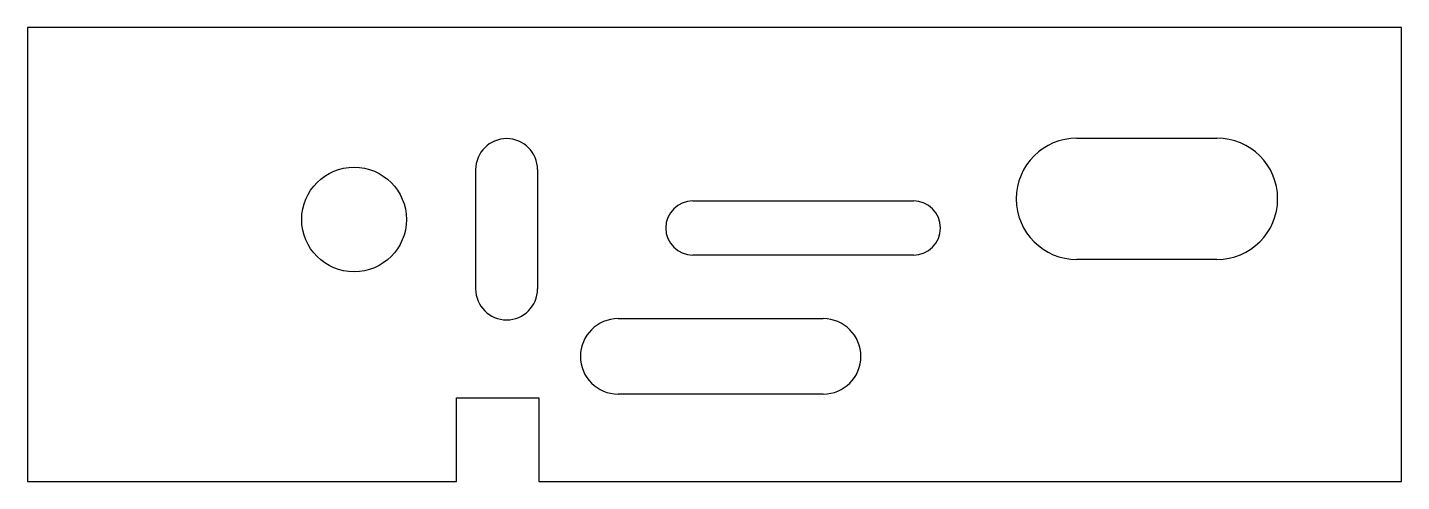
# Model space of a CAD drawing. Header units: millimetres. Extents: x 0 to 108, y 0 to 36.
import ezdxf

# ---------------------------------------------------------------- set-up
doc = ezdxf.new("R2010")
doc.units = ezdxf.units.MM
doc.layers.add('CUT', color=7, linetype='Continuous')

msp = doc.modelspace()

# ---------------------------------------------------------------- linework, layer by layer
at = {"layer": 'CUT'}
for p, q in [((108.17, 35.77), (0, 35.77)), ((0, 35.77), (0, 0)), ((108.17, 0), (108.17, 35.77)), ((82.62, 27.04), (93.64, 27.04)), ((35.29, 15.17), (35.29, 24.57)), ((40.16, 24.57), (40.16, 15.17)), ((52.38, 22.11), (69.75, 22.11)), ((69.75, 17.84), (52.38, 17.84)), ((93.64, 17.49), (82.62, 17.49)), ((46.5, 12.83), (62.64, 12.83)), ((33.78, 0), (33.78, 6.6)), ((33.78, 6.6), (40.26, 6.6)), ((40.26, 6.6), (40.26, 0)), ((62.64, 6.89), (46.5, 6.89)), ((0, 0), (33.78, 0)), ((40.26, 0), (108.17, 0))]:
    msp.add_line(p, q, dxfattribs=at)
msp.add_circle((25.71, 20.64), 4.12, dxfattribs=at)
for centre, radius, start, end in [((82.62, 22.27), 4.78, 90, -90), ((93.64, 22.27), 4.78, -90, 90), ((37.72, 24.57), 2.44, 0, 180), ((52.38, 19.97), 2.13, 90, -90), ((69.75, 19.97), 2.13, -90, 90), ((37.72, 15.17), 2.44, 180, 0), ((46.5, 9.86), 2.97, 90, -90), ((62.64, 9.86), 2.97, -90, 90)]:
    msp.add_arc(centre, radius, start, end, dxfattribs=at)

doc.saveas('drawing.dxf')
